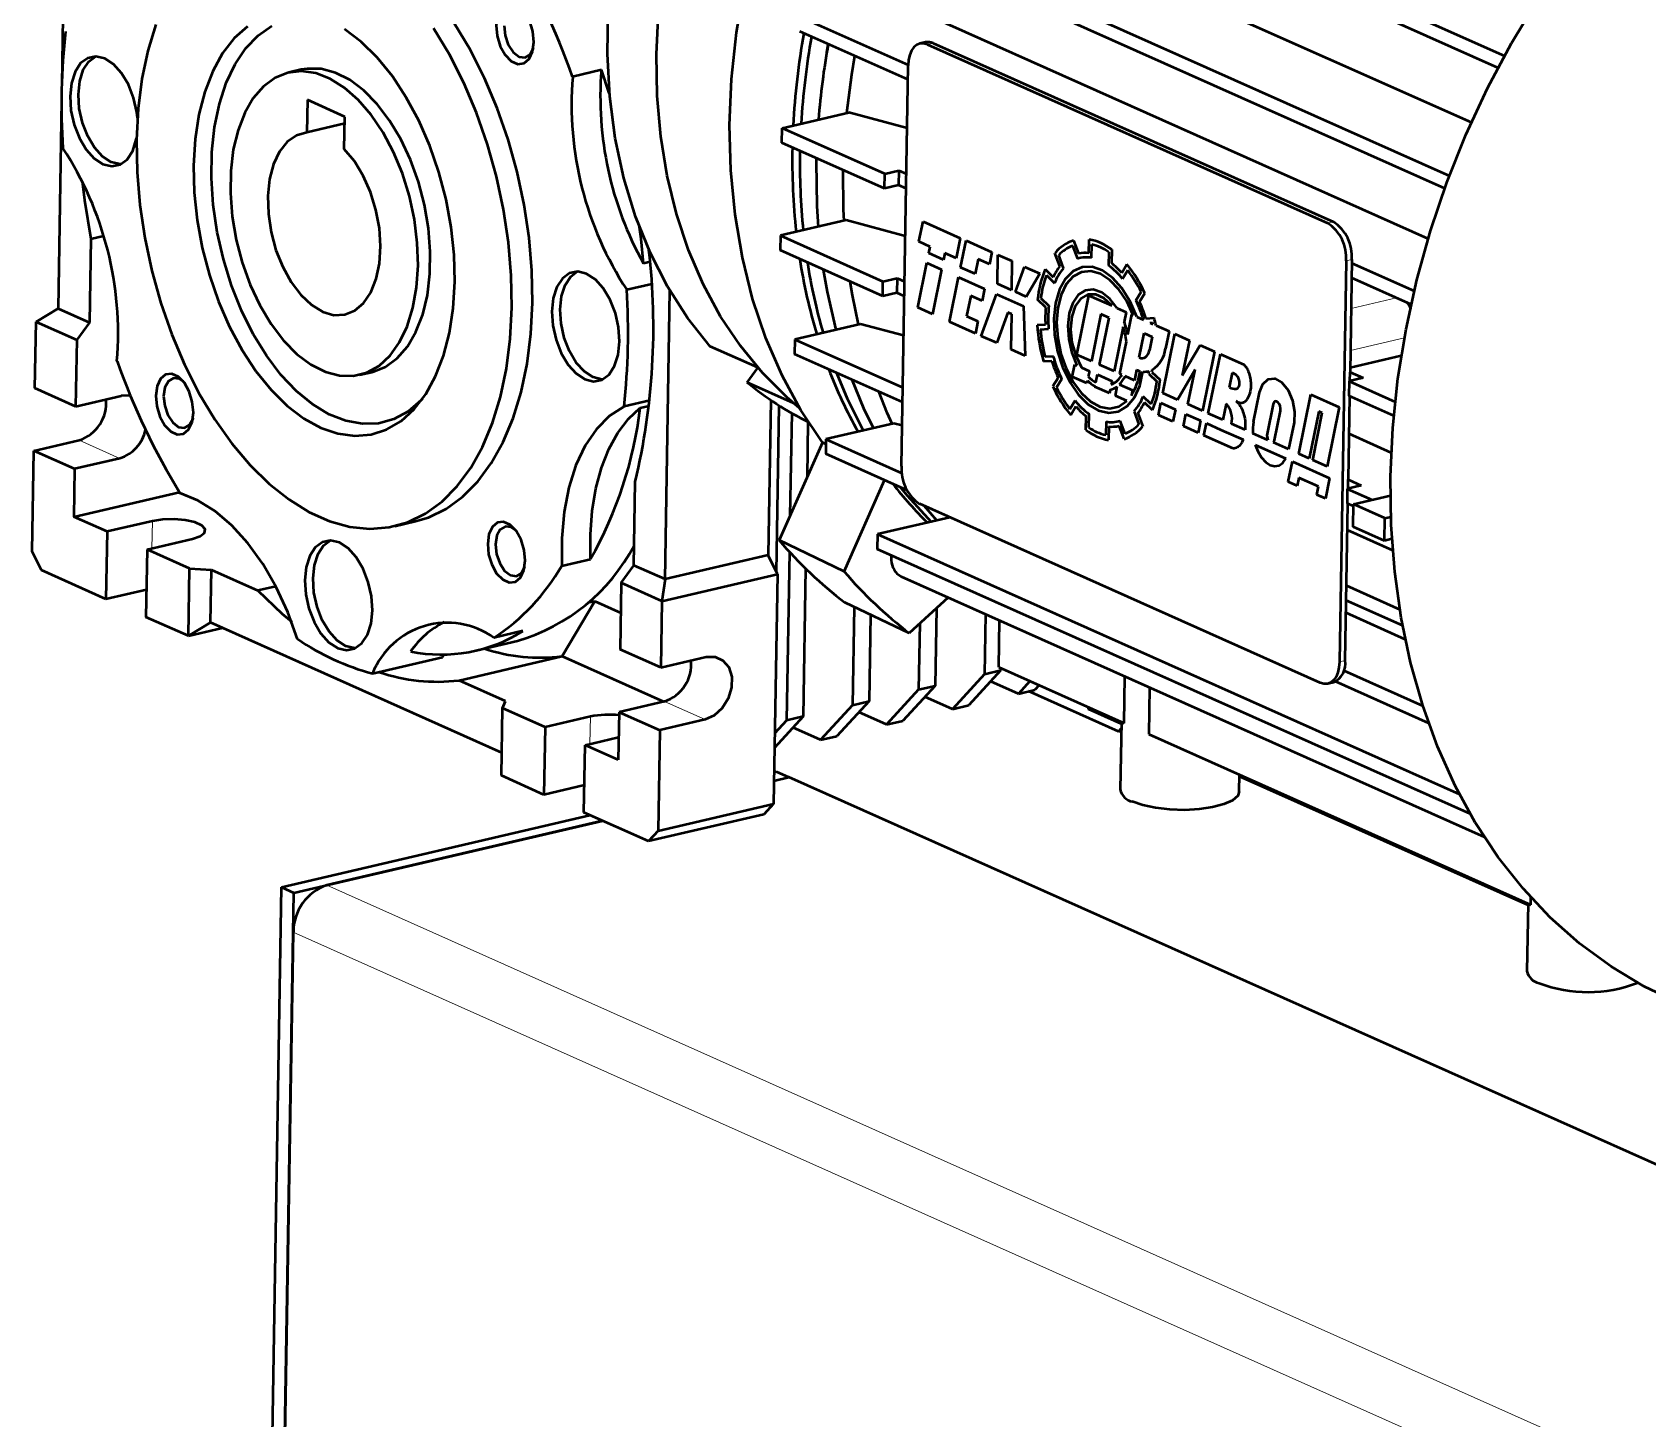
# Paper-space layout 'Лист2' of a CAD drawing. Header units: millimetres. Extents: x 0 to 420, y 0 to 297.
# Drawn here: x 268.31 to 283.91, y 174.61 to 188.01 of the extents above; entities that cross this region are included whole.
import ezdxf

# ---------------------------------------------------------------- set-up
doc = ezdxf.new("R2010")
doc.units = ezdxf.units.MM

psp = doc.layouts.new('Лист2')

# ---------------------------------------------------------------- linework, layer by layer
at = {"color": 7, "linetype": 'Continuous', "lineweight": 50}
for p, q in [((268.662, 191.811), (268.59, 187.503)), ((276.588, 190.431), (282.525, 187.78)), ((282.463, 187.664), (276.586, 190.289)), ((282.206, 187.135), (277.389, 189.286)), ((281.949, 186.498), (276.055, 189.13)), ((276.057, 189.271), (281.994, 186.62)), ((275.722, 188.158), (276.765, 187.692)), ((281.789, 186.013), (276.988, 188.157)), ((276.763, 187.551), (275.72, 188.016)), ((275.98, 187.815), (275.993, 187.894)), ((276.934, 187.912), (276.878, 187.899)), ((276.951, 187.89), (280.819, 186.163)), ((277.007, 187.903), (280.875, 186.176)), ((270.903, 187.647), (270.783, 187.619)), ((273.803, 187.644), (273.524, 187.579)), ((276.701, 183.815), (276.765, 187.688)), ((268.588, 187.348), (268.555, 185.34)), ((270.962, 187.354), (270.957, 187.041)), ((271.324, 187.192), (270.962, 187.354)), ((271.323, 187.126), (270.957, 187.041)), ((271.319, 186.879), (271.324, 187.192)), ((275.548, 187.082), (276.194, 187.233)), ((276.755, 187.083), (276.194, 187.233)), ((275.546, 186.94), (275.548, 187.082)), ((276.537, 186.498), (275.546, 186.94)), ((276.54, 186.639), (275.548, 187.082)), ((275.881, 186.757), (275.881, 186.791)), ((276.537, 186.498), (276.54, 186.639)), ((276.54, 186.639), (276.676, 186.671)), ((276.676, 186.671), (276.673, 186.53)), ((276.676, 186.671), (276.748, 186.639)), ((276.673, 186.53), (276.537, 186.498)), ((276.745, 186.497), (276.673, 186.53)), ((276.166, 186.191), (275.531, 186.043)), ((276.738, 186.038), (276.166, 186.191)), ((276.869, 185.985), (276.909, 186.181)), ((276.909, 186.181), (277.269, 186.02)), ((268.87, 186.012), (268.857, 185.205)), ((268.87, 186.012), (268.994, 186.041)), ((275.531, 186.043), (275.529, 185.901)), ((275.531, 186.043), (276.522, 185.6)), ((277.269, 186.02), (277.229, 185.824)), ((278.512, 185.875), (278.514, 186.005)), ((276.52, 185.459), (275.529, 185.901)), ((276.979, 185.936), (276.869, 185.985)), ((276.966, 185.873), (276.979, 185.936)), ((277.107, 185.81), (276.966, 185.873)), ((277.12, 185.873), (277.107, 185.81)), ((277.229, 185.824), (277.12, 185.873)), ((277.272, 185.736), (277.325, 185.995)), ((277.325, 185.995), (277.575, 185.883)), ((277.575, 185.883), (277.551, 185.766)), ((277.627, 185.578), (277.632, 185.858)), ((277.632, 185.858), (277.768, 185.798)), ((278.231, 185.748), (278.184, 185.875)), ((278.267, 185.729), (278.22, 185.855)), ((278.354, 185.946), (278.401, 185.82)), ((278.364, 185.996), (278.411, 185.869)), ((278.538, 185.828), (278.541, 185.957)), ((278.704, 185.884), (278.702, 185.755)), ((278.732, 185.908), (278.729, 185.778)), ((274.273, 185.79), (274.208, 185.775)), ((276.859, 185.347), (276.947, 185.779)), ((276.947, 185.779), (277.088, 185.716)), ((277.088, 185.716), (277, 185.284)), ((277.413, 185.673), (277.272, 185.736)), ((277.442, 185.815), (277.413, 185.673)), ((277.551, 185.766), (277.442, 185.815)), ((277.768, 185.798), (277.763, 185.517)), ((277.801, 185.5), (277.89, 185.743)), ((277.89, 185.743), (278.037, 185.677)), ((278.089, 185.718), (278.167, 185.642)), ((278.829, 185.683), (278.879, 185.766)), ((278.837, 185.625), (278.887, 185.708)), ((280.996, 185.798), (280.932, 181.925)), ((281.052, 185.811), (281.034, 184.725)), ((281.051, 185.778), (281.654, 185.509)), ((274.047, 185.521), (274.29, 185.578)), ((276.52, 185.459), (276.522, 185.6)), ((276.522, 185.6), (276.658, 185.632)), ((276.658, 185.632), (276.656, 185.49)), ((276.658, 185.632), (276.73, 185.6)), ((277.165, 185.21), (277.253, 185.642)), ((277.253, 185.642), (277.503, 185.53)), ((277.763, 185.517), (277.627, 185.578)), ((278.037, 185.677), (277.907, 185.453)), ((278.102, 185.66), (278.179, 185.585)), ((281.624, 185.379), (281.049, 185.636)), ((274.418, 182.722), (274.464, 185.511)), ((276.656, 185.49), (276.52, 185.459)), ((276.728, 185.458), (276.656, 185.49)), ((277.37, 185.461), (277.33, 185.265)), ((277.479, 185.412), (277.37, 185.461)), ((277.472, 185.073), (277.619, 185.479)), ((277.503, 185.53), (277.479, 185.412)), ((277.619, 185.479), (277.879, 185.362)), ((277.907, 185.453), (277.801, 185.5)), ((278.095, 185.349), (278.016, 185.425)), ((278.047, 185.44), (278.125, 185.365)), ((278.395, 184.892), (278.511, 185.466)), ((278.511, 185.466), (278.732, 185.367)), ((279.016, 185.499), (278.966, 185.416)), ((279.052, 185.487), (279.001, 185.404)), ((268.342, 185.211), (268.555, 185.34)), ((268.555, 185.34), (268.857, 185.205)), ((277, 185.284), (276.859, 185.347)), ((277.33, 185.265), (277.439, 185.216)), ((277.729, 185.301), (277.622, 185.006)), ((277.767, 185.284), (277.729, 185.301)), ((277.761, 184.944), (277.767, 185.284)), ((277.879, 185.362), (277.897, 184.883)), ((278.628, 185.285), (278.535, 184.829)), ((278.613, 184.795), (278.706, 185.25)), ((278.706, 185.25), (278.628, 185.285)), ((278.786, 185.343), (278.871, 185.305)), ((278.871, 185.305), (278.851, 185.211)), ((278.888, 185.088), (278.927, 185.28)), ((278.927, 185.28), (278.94, 185.274)), ((278.974, 185.259), (279.038, 185.23)), ((279.061, 185.243), (279.141, 185.248)), ((268.331, 184.569), (268.342, 185.211)), ((268.342, 185.211), (268.735, 185.036)), ((268.857, 185.205), (268.735, 185.036)), ((276.304, 185.189), (275.671, 185.04)), ((276.722, 185.078), (276.304, 185.189)), ((277.415, 185.098), (277.165, 185.21)), ((277.439, 185.216), (277.415, 185.098)), ((277.622, 185.006), (277.472, 185.073)), ((278.012, 185.18), (278.092, 185.184)), ((278.042, 185.137), (278.121, 185.142)), ((278.841, 185.161), (278.754, 184.732)), ((278.996, 184.864), (279.044, 185.099)), ((279.044, 185.099), (279.121, 185.065)), ((279.121, 185.065), (279.096, 184.937)), ((279.103, 185.201), (279.126, 185.203)), ((279.103, 185.201), (279.13, 185.189)), ((279.16, 185.176), (279.286, 185.119)), ((279.226, 184.521), (279.342, 185.094)), ((279.286, 185.119), (279.252, 184.953)), ((279.342, 185.094), (279.483, 185.031)), ((268.735, 185.036), (268.724, 184.393)), ((275.313, 184.768), (274.853, 184.973)), ((275.671, 185.04), (275.668, 184.899)), ((275.671, 185.04), (276.713, 184.575)), ((277.897, 184.883), (277.761, 184.944)), ((278.81, 184.707), (278.874, 185.018)), ((279.483, 185.031), (279.414, 184.693)), ((279.414, 184.693), (279.585, 184.986)), ((279.585, 184.986), (279.725, 184.923)), ((279.725, 184.923), (279.609, 184.35)), ((275.211, 184.625), (275.313, 184.767)), ((276.711, 184.433), (275.668, 184.899)), ((278.154, 184.831), (278.074, 184.826)), ((278.168, 184.876), (278.088, 184.872)), ((278.351, 184.68), (278.375, 184.798)), ((278.375, 184.798), (278.396, 184.789)), ((278.535, 184.829), (278.395, 184.892)), ((278.439, 184.77), (278.516, 184.735)), ((278.754, 184.732), (278.613, 184.795)), ((279.537, 184.751), (279.367, 184.458)), ((279.468, 184.413), (279.537, 184.751)), ((279.665, 184.325), (279.782, 184.898)), ((279.782, 184.898), (280.007, 184.797)), ((281.529, 184.882), (281.034, 184.766)), ((271.466, 184.697), (271.586, 184.725)), ((275.658, 184.425), (275.211, 184.625)), ((278.163, 184.587), (278.214, 184.67)), ((278.199, 184.575), (278.249, 184.658)), ((278.492, 184.618), (278.351, 184.68)), ((278.498, 184.644), (278.492, 184.618)), ((278.516, 184.735), (278.505, 184.682)), ((278.578, 184.623), (278.594, 184.701)), ((278.594, 184.701), (278.735, 184.638)), ((278.735, 184.638), (278.728, 184.604)), ((278.807, 184.605), (278.932, 184.55)), ((278.829, 184.698), (278.81, 184.707)), ((278.951, 184.644), (278.861, 184.684)), ((278.972, 184.746), (278.951, 184.644)), ((279.09, 184.709), (279.168, 184.634)), ((279.12, 184.725), (279.199, 184.65)), ((279.87, 184.576), (279.899, 184.717)), ((279.919, 184.708), (279.899, 184.717)), ((281.024, 184.636), (281.022, 184.495)), ((281.161, 184.668), (281.024, 184.636)), ((281.024, 184.636), (281.47, 184.437)), ((281.032, 184.638), (281.034, 184.725)), ((281.034, 184.725), (281.161, 184.668)), ((268.724, 184.393), (268.331, 184.569)), ((268.724, 184.393), (269.162, 184.496)), ((274.27, 184.451), (274.022, 184.393)), ((275.438, 184.454), (275.413, 182.955)), ((278.378, 184.449), (278.328, 184.366)), ((278.57, 184.583), (278.57, 184.585)), ((278.711, 184.52), (278.57, 184.583)), ((278.718, 184.555), (278.711, 184.52)), ((278.767, 184.495), (278.786, 184.586)), ((278.877, 184.446), (278.767, 184.495)), ((278.932, 184.55), (278.922, 184.5)), ((279.113, 184.414), (279.035, 184.489)), ((279.367, 184.458), (279.226, 184.521)), ((280.102, 184.243), (280.16, 184.527)), ((280.539, 183.935), (280.655, 184.508)), ((280.655, 184.508), (280.93, 184.385)), ((281.03, 184.491), (281.017, 183.686)), ((281.456, 184.301), (281.022, 184.495)), ((274.177, 184.38), (274.264, 184.4)), ((275.494, 182.789), (275.52, 184.4)), ((275.641, 184.327), (275.624, 183.336)), ((278.386, 184.392), (278.336, 184.308)), ((278.483, 184.166), (278.486, 184.296)), ((278.511, 184.19), (278.513, 184.319)), ((278.948, 184.345), (278.995, 184.219)), ((278.984, 184.326), (279.031, 184.199)), ((279.126, 184.356), (279.048, 184.432)), ((279.183, 184.309), (279.207, 184.427)), ((279.323, 184.246), (279.183, 184.309)), ((279.207, 184.427), (279.347, 184.364)), ((279.347, 184.364), (279.323, 184.246)), ((279.425, 184.201), (279.449, 184.319)), ((279.449, 184.319), (279.59, 184.256)), ((279.609, 184.35), (279.468, 184.413)), ((279.806, 184.262), (279.665, 184.325)), ((279.838, 184.419), (279.806, 184.262)), ((280.29, 184.413), (280.232, 184.129)), ((280.304, 184.066), (280.362, 184.35)), ((280.733, 184.345), (280.64, 183.89)), ((280.673, 183.875), (280.765, 184.33)), ((280.765, 184.33), (280.733, 184.345)), ((280.93, 184.385), (280.813, 183.812)), ((275.798, 184.244), (275.789, 183.708)), ((276.627, 184.229), (275.971, 184.076)), ((276.707, 184.209), (276.627, 184.229)), ((278.677, 184.246), (278.674, 184.117)), ((278.703, 184.199), (278.701, 184.069)), ((278.851, 184.078), (278.804, 184.205)), ((278.861, 184.128), (278.814, 184.254)), ((279.566, 184.138), (279.425, 184.201)), ((279.59, 184.256), (279.566, 184.138)), ((279.622, 184.113), (279.646, 184.231)), ((279.646, 184.231), (279.787, 184.168)), ((279.816, 184.155), (280.001, 184.072)), ((280.022, 184.166), (279.89, 184.224)), ((280.241, 184.068), (280.096, 184.132)), ((280.493, 184.237), (280.44, 183.979)), ((281.432, 183.944), (281.024, 184.127)), ((268.321, 183.964), (268.759, 184.067)), ((275.938, 184.044), (275.519, 183.099)), ((275.97, 184.027), (275.938, 184.044)), ((275.971, 184.076), (275.969, 183.934)), ((275.971, 184.076), (276.704, 183.748)), ((279.904, 183.987), (279.622, 184.113)), ((280.119, 184.02), (280.413, 183.888)), ((280.44, 183.979), (280.294, 184.044)), ((268.305, 182.991), (268.321, 183.964)), ((268.714, 183.789), (268.321, 183.964)), ((269.152, 183.891), (268.714, 183.789)), ((276.754, 183.583), (275.969, 183.934)), ((280.437, 183.663), (280.477, 183.859)), ((280.477, 183.859), (280.836, 183.699)), ((280.64, 183.89), (280.539, 183.935)), ((280.813, 183.812), (280.673, 183.875)), ((268.714, 183.789), (268.707, 183.326)), ((274.115, 182.857), (274.129, 183.664)), ((276.146, 182.798), (276.537, 183.68)), ((280.522, 183.625), (280.437, 183.663)), ((280.538, 183.704), (280.522, 183.625)), ((280.728, 183.619), (280.538, 183.704)), ((280.836, 183.699), (280.797, 183.503)), ((281.015, 183.599), (281.017, 183.686)), ((281.017, 183.686), (281.143, 183.629)), ((268.707, 183.326), (269.727, 183.564)), ((280.712, 183.54), (280.728, 183.619)), ((280.797, 183.503), (280.712, 183.54)), ((281.007, 183.597), (281.005, 183.456)), ((281.143, 183.629), (281.007, 183.597)), ((281.007, 183.597), (281.248, 183.49)), ((281.067, 183.447), (281.424, 183.531)), ((280.746, 181.723), (276.877, 183.45)), ((277.043, 183.291), (276.921, 183.431)), ((280.988, 181.938), (281.013, 183.452)), ((281.067, 183.428), (281.005, 183.456)), ((281.064, 183.23), (281.067, 183.447)), ((281.369, 183.312), (281.067, 183.447)), ((269.027, 183.183), (268.707, 183.326)), ((269.465, 183.285), (269.027, 183.183)), ((271.808, 183.237), (272.007, 183.283)), ((277.168, 183.32), (276.468, 183.157)), ((281.447, 183.001), (281.008, 183.196)), ((281.366, 183.095), (281.064, 183.23)), ((281.366, 183.095), (281.369, 183.312)), ((281.369, 183.312), (281.428, 183.326)), ((269.027, 183.183), (269.016, 182.531)), ((269.414, 183.01), (269.852, 183.112)), ((276.146, 182.798), (275.519, 183.099)), ((276.468, 183.157), (276.465, 183.015)), ((276.468, 183.157), (282.092, 180.645)), ((281.439, 183.112), (281.366, 183.095)), ((268.394, 182.809), (268.305, 182.991)), ((269.414, 183.01), (269.403, 182.358)), ((269.825, 182.826), (269.414, 183.01)), ((273.419, 182.853), (273.698, 182.918)), ((275.413, 182.955), (274.418, 182.722)), ((275.502, 182.773), (275.413, 182.955)), ((275.619, 182.987), (275.592, 181.358)), ((282.195, 180.456), (276.465, 183.015)), ((269.016, 182.531), (268.394, 182.809)), ((269.814, 182.175), (269.825, 182.826)), ((269.825, 182.826), (270.035, 182.814)), ((270.027, 182.304), (270.035, 182.814)), ((270.035, 182.814), (270.484, 182.613)), ((273.994, 182.687), (274.115, 182.857)), ((274.418, 182.722), (274.115, 182.857)), ((274.386, 182.512), (275.502, 182.773)), ((274.418, 182.722), (274.386, 182.512)), ((275.502, 182.773), (275.465, 180.553)), ((275.775, 182.826), (275.751, 181.396)), ((276.657, 182.777), (276.697, 182.75)), ((276.697, 182.75), (282.331, 180.234)), ((269.407, 182.622), (269.016, 182.531)), ((270.657, 182.654), (270.484, 182.613)), ((273.994, 182.687), (273.983, 182.045)), ((274.386, 182.512), (273.994, 182.687)), ((281, 182.661), (281.515, 182.431)), ((273.423, 181.978), (273.738, 182.51)), ((273.687, 182.502), (273.738, 182.51)), ((273.738, 182.51), (273.989, 182.398)), ((274.386, 182.512), (274.376, 181.869)), ((276.776, 182.201), (276.155, 182.497)), ((276.244, 182.454), (276.229, 181.507)), ((277.151, 182.548), (276.776, 182.201)), ((277.038, 182.443), (277.025, 181.694)), ((281.542, 182.276), (280.997, 182.519)), ((269.814, 182.175), (269.403, 182.358)), ((270.027, 182.304), (269.814, 182.175)), ((272.84, 181.047), (270.027, 182.304)), ((276.402, 182.379), (276.388, 181.545)), ((276.877, 182.295), (276.866, 181.656)), ((277.513, 182.386), (277.503, 181.805)), ((277.641, 181.874), (277.648, 182.326)), ((281.568, 182.141), (280.995, 182.397)), ((269.814, 182.175), (270.143, 182.252)), ((272.593, 182.034), (272.991, 182.127)), ((273.043, 182.223), (272.765, 182.158)), ((271.592, 181.812), (272.269, 181.97)), ((272.427, 181.746), (273.423, 181.978)), ((273.423, 181.978), (274.403, 181.541)), ((274.376, 181.869), (273.983, 182.045)), ((274.376, 181.869), (274.814, 181.972)), ((277.503, 181.805), (277.193, 181.468)), ((277.662, 181.843), (277.352, 181.505)), ((277.503, 181.805), (277.662, 181.843)), ((277.641, 181.874), (278.851, 181.333)), ((277.663, 181.864), (277.662, 181.843)), ((280.974, 181.842), (281.736, 181.501)), ((272.876, 181.545), (272.427, 181.746)), ((276.866, 181.656), (276.556, 181.319)), ((277.025, 181.694), (276.715, 181.356)), ((276.866, 181.656), (277.025, 181.694)), ((277.83, 181.617), (277.564, 181.736)), ((277.942, 181.739), (277.83, 181.617)), ((277.83, 181.617), (277.99, 181.654)), ((278.797, 181.252), (277.928, 181.64)), ((278.031, 181.699), (277.99, 181.654)), ((278.851, 181.333), (278.858, 181.785)), ((279.097, 181.678), (279.09, 181.226)), ((280.819, 181.714), (280.875, 181.727)), ((281.793, 181.333), (280.895, 181.734)), ((272.836, 180.825), (272.847, 181.477)), ((272.847, 181.477), (272.876, 181.545)), ((273.258, 181.293), (272.847, 181.477)), ((274.411, 181.543), (273.973, 181.44)), ((276.229, 181.507), (275.919, 181.17)), ((276.388, 181.545), (276.078, 181.207)), ((276.229, 181.507), (276.388, 181.545)), ((277.193, 181.468), (276.927, 181.587)), ((277.193, 181.468), (277.352, 181.505)), ((278.507, 181.469), (278.507, 181.487)), ((273.696, 181.396), (273.258, 181.293)), ((273.973, 181.44), (273.965, 180.977)), ((273.973, 181.44), (274.366, 181.265)), ((274.804, 181.367), (274.366, 181.265)), ((275.751, 181.396), (275.474, 181.094)), ((275.592, 181.358), (275.476, 181.233)), ((275.751, 181.396), (275.592, 181.358)), ((276.556, 181.319), (276.29, 181.438)), ((276.556, 181.319), (276.715, 181.356)), ((278.824, 181.327), (278.507, 181.469)), ((278.825, 181.345), (278.814, 180.691)), ((273.258, 181.293), (273.247, 180.641)), ((273.645, 181.12), (273.969, 181.196)), ((274.366, 181.265), (274.35, 180.292)), ((275.919, 181.17), (275.653, 181.289)), ((275.919, 181.17), (276.078, 181.207)), ((278.824, 181.282), (278.797, 181.252)), ((278.797, 181.252), (278.823, 181.259)), ((279.09, 181.226), (282.78, 179.578)), ((273.634, 180.469), (273.645, 181.12)), ((273.965, 180.977), (273.645, 181.12)), ((275.47, 180.859), (275.491, 180.864)), ((275.491, 180.864), (275.612, 180.81)), ((273.247, 180.641), (272.836, 180.825)), ((273.638, 180.733), (273.247, 180.641)), ((275.468, 180.776), (275.612, 180.81)), ((290.723, 174.061), (275.612, 180.81)), ((279.964, 180.672), (279.966, 180.835)), ((282.753, 179.572), (279.966, 180.817)), ((274.35, 180.292), (275.465, 180.553)), ((275.465, 180.553), (275.372, 180.451)), ((270.712, 179.746), (273.692, 180.443)), ((270.833, 179.692), (273.813, 180.389)), ((273.813, 180.389), (271.151, 179.766)), ((274.257, 180.191), (273.634, 180.469)), ((275.372, 180.451), (274.257, 180.191)), ((274.35, 180.292), (274.257, 180.191)), ((270.414, 161.797), (270.712, 179.746)), ((270.535, 161.743), (270.833, 179.692)), ((270.712, 179.746), (270.833, 179.692)), ((282.78, 179.578), (282.781, 179.648)), ((282.754, 179.59), (282.743, 178.936)), ((270.826, 179.314), (270.541, 162.121))]:
    psp.add_line(p, q, dxfattribs=at)
at = {"color": 8, "linetype": 'Continuous', "lineweight": 18}
for p, q in [((277.007, 187.903), (276.951, 187.89)), ((280.819, 186.163), (280.875, 186.176)), ((281.052, 185.811), (280.996, 185.798)), ((281.061, 185.631), (281.049, 185.628)), ((281.044, 185.339), (281.484, 185.442)), ((281.559, 185.054), (281.037, 184.932)), ((268.759, 184.067), (269.152, 183.891)), ((269.465, 183.285), (269.461, 183.021)), ((280.932, 181.925), (280.988, 181.938)), ((274.804, 181.367), (274.411, 181.543)), ((273.696, 181.396), (273.692, 181.131)), ((286.262, 173.018), (271.151, 179.766)), ((285.937, 172.565), (270.826, 179.314))]:
    psp.add_line(p, q, dxfattribs=at)
at = {"color": 7, "linetype": 'Continuous', "lineweight": 50, "flags": 128}
for points in [[(274.853, 184.973), (274.634, 185.249), (274.44, 185.552), (274.272, 185.879), (274.132, 186.229), (274.02, 186.599), (273.937, 186.986), (273.883, 187.388), (273.86, 187.801), (273.867, 188.223), (273.904, 188.651), (273.971, 189.081), (274.068, 189.51), (274.193, 189.936), (274.347, 190.355), (274.527, 190.763), (274.732, 191.159), (274.961, 191.54)], [(275.938, 184.044), (275.73, 184.356), (275.547, 184.693), (275.392, 185.053), (275.263, 185.433), (275.164, 185.832), (275.093, 186.246), (275.052, 186.674), (275.04, 187.111), (275.059, 187.555), (275.107, 188.005), (275.185, 188.455), (275.292, 188.905), (275.427, 189.35), (275.59, 189.788), (275.779, 190.216), (275.993, 190.632)], [(273.137, 187.821), (273.149, 187.913), (273.14, 188.015), (273.11, 188.114), (273.063, 188.199), (273.004, 188.259), (272.941, 188.287), (272.882, 188.28), (272.832, 188.238), (272.799, 188.167), (272.787, 188.075), (272.796, 187.973), (272.826, 187.874), (272.873, 187.789), (272.932, 187.729), (272.995, 187.701), (273.055, 187.708), (273.104, 187.75), (273.137, 187.821)], [(275.716, 184.377), (275.593, 184.483), (275.358, 184.716), (275.145, 184.977), (274.954, 185.263), (274.787, 185.573), (274.645, 185.903), (274.529, 186.253), (274.439, 186.62), (274.376, 187.001), (274.341, 187.393), (274.334, 187.795), (274.355, 188.204)], [(284.125, 178.667), (283.875, 178.789), (283.555, 178.98), (283.252, 179.202), (282.968, 179.454), (282.705, 179.734), (282.463, 180.04), (282.244, 180.372), (282.05, 180.728), (281.88, 181.106), (281.736, 181.503), (281.618, 181.918), (281.528, 182.349), (281.466, 182.794), (281.431, 183.249), (281.425, 183.714), (281.447, 184.186), (281.497, 184.661), (281.575, 185.138), (281.68, 185.615), (281.812, 186.089), (281.97, 186.557), (282.154, 187.017), (282.362, 187.467), (282.594, 187.904), (282.847, 188.327)], [(269.327, 187.27), (269.311, 186.968), (269.317, 186.657), (269.344, 186.34), (269.391, 186.021), (269.459, 185.703), (269.547, 185.391), (269.653, 185.088), (269.776, 184.797), (269.915, 184.522), (270.068, 184.267), (270.234, 184.033), (270.41, 183.825), (270.594, 183.644), (270.785, 183.492), (270.98, 183.372), (271.176, 183.284), (271.372, 183.23), (271.565, 183.211), (271.752, 183.225), (271.933, 183.275), (272.103, 183.358), (272.263, 183.474), (272.409, 183.621), (272.54, 183.798), (272.654, 184.003), (272.751, 184.233), (272.828, 184.486), (272.886, 184.758), (272.922, 185.046), (272.938, 185.348), (272.932, 185.659), (272.906, 185.976), (272.858, 186.295), (272.79, 186.613), (272.703, 186.925), (272.597, 187.228), (272.473, 187.519), (272.334, 187.794), (272.181, 188.049)], [(269.499, 188.083), (269.421, 187.83), (269.364, 187.558), (269.327, 187.27)], [(270.383, 188.065), (270.256, 187.95), (270.144, 187.805), (270.049, 187.631), (269.972, 187.433), (269.915, 187.212), (269.879, 186.974), (269.863, 186.721), (269.87, 186.459), (269.898, 186.192), (269.947, 185.924), (270.016, 185.66), (270.104, 185.405), (270.21, 185.162), (270.331, 184.937), (270.466, 184.733), (270.612, 184.552), (270.767, 184.4), (270.928, 184.277), (271.092, 184.187), (271.257, 184.13), (271.42, 184.108), (271.577, 184.121), (271.727, 184.169), (271.867, 184.251), (271.993, 184.366), (272.105, 184.511), (272.201, 184.685), (272.277, 184.883), (272.334, 185.104), (272.371, 185.342)], [(272.074, 184.465), (272.062, 184.452), (271.936, 184.345), (271.798, 184.27), (271.649, 184.229), (271.494, 184.223), (271.334, 184.252), (271.172, 184.316), (271.012, 184.413), (270.856, 184.541), (270.707, 184.699), (270.567, 184.884), (270.44, 185.092), (270.327, 185.319), (270.23, 185.562), (270.151, 185.816), (270.092, 186.076), (270.053, 186.339), (270.036, 186.598), (270.04, 186.851), (270.066, 187.091), (270.112, 187.316), (270.179, 187.52), (270.265, 187.7), (270.369, 187.854), (270.488, 187.977), (270.62, 188.069)], [(272.371, 185.342), (272.386, 185.595), (272.379, 185.857), (272.351, 186.124), (272.302, 186.392), (272.233, 186.656), (272.145, 186.911), (272.04, 187.154), (271.918, 187.379), (271.784, 187.583), (271.638, 187.764), (271.483, 187.916), (271.322, 188.039)], [(272.007, 183.283), (272.132, 183.321), (272.303, 183.404), (272.462, 183.52), (272.608, 183.668), (272.739, 183.845), (272.853, 184.05), (272.95, 184.28), (273.027, 184.532), (273.085, 184.804), (273.121, 185.093), (273.137, 185.395), (273.132, 185.706), (273.105, 186.023), (273.057, 186.342), (272.989, 186.66), (272.902, 186.972), (272.796, 187.275), (272.673, 187.566), (272.534, 187.84), (272.38, 188.096)], [(272.863, 188.07), (272.872, 187.976), (272.903, 187.887), (272.951, 187.815), (273.007, 187.772), (273.065, 187.764), (273.114, 187.793), (273.147, 187.854), (273.148, 187.856)], [(276.951, 187.89), (276.915, 187.901), (276.881, 187.9), (276.849, 187.888), (276.821, 187.865), (276.798, 187.832), (276.781, 187.79), (276.769, 187.742), (276.765, 187.688)], [(269.32, 187.182), (269.314, 187.235), (269.284, 187.373), (269.233, 187.502), (269.167, 187.613), (269.089, 187.699), (269.005, 187.754), (268.92, 187.774), (268.841, 187.759), (268.772, 187.708), (268.718, 187.625), (268.684, 187.517), (268.67, 187.39), (268.679, 187.253), (268.71, 187.115), (268.76, 186.986), (268.826, 186.875), (268.904, 186.789), (268.988, 186.734), (269.073, 186.713), (269.153, 186.729), (269.222, 186.78), (269.275, 186.863), (269.31, 186.971), (269.312, 186.98)], [(269.158, 186.732), (269.153, 186.732), (269.068, 186.752), (268.984, 186.807), (268.906, 186.894), (268.84, 187.005), (268.789, 187.134), (268.759, 187.271), (268.75, 187.408), (268.763, 187.535), (268.798, 187.644), (268.852, 187.726), (268.915, 187.774)], [(276.173, 187.228), (276.221, 187.6), (276.251, 187.779)], [(272.017, 185.542), (272.031, 185.753), (272.024, 185.974), (271.996, 186.2), (271.948, 186.424), (271.88, 186.642), (271.794, 186.849), (271.693, 187.039), (271.578, 187.209), (271.453, 187.355), (271.32, 187.472), (271.183, 187.558), (271.044, 187.612), (270.907, 187.632), (270.775, 187.617), (270.652, 187.568), (270.539, 187.485), (270.44, 187.372), (270.357, 187.23), (270.293, 187.063), (270.247, 186.875), (270.222, 186.67), (270.219, 186.453), (270.237, 186.229), (270.275, 186.004), (270.333, 185.782), (270.41, 185.569), (270.504, 185.37), (270.612, 185.189), (270.732, 185.031), (270.862, 184.899), (270.997, 184.797), (271.136, 184.727), (271.274, 184.69), (271.409, 184.688), (271.537, 184.72), (271.656, 184.786), (271.762, 184.884), (271.853, 185.012), (271.927, 185.166), (271.982, 185.344), (272.017, 185.542)], [(271.586, 184.725), (271.594, 184.727), (271.717, 184.776), (271.83, 184.859), (271.929, 184.972), (272.011, 185.114), (272.076, 185.281), (272.122, 185.469), (272.146, 185.674), (272.15, 185.891), (272.132, 186.115), (272.094, 186.34), (272.035, 186.562), (271.959, 186.775), (271.865, 186.974), (271.757, 187.155), (271.636, 187.313), (271.507, 187.445), (271.371, 187.547), (271.233, 187.617), (271.095, 187.654), (270.96, 187.656), (270.903, 187.647)], [(273.881, 187.413), (273.879, 187.418), (273.803, 187.644)], [(270.957, 187.041), (270.857, 187.012), (270.768, 186.95), (270.694, 186.856), (270.636, 186.734), (270.598, 186.589), (270.581, 186.427), (270.586, 186.254), (270.612, 186.077), (270.659, 185.904), (270.724, 185.74), (270.806, 185.594), (270.9, 185.47), (271.003, 185.373), (271.111, 185.308), (271.219, 185.276), (271.324, 185.28), (271.42, 185.319), (271.505, 185.392), (271.575, 185.495), (271.627, 185.624), (271.658, 185.775), (271.669, 185.941), (271.658, 186.116), (271.625, 186.292), (271.572, 186.463), (271.502, 186.622), (271.416, 186.762), (271.319, 186.879)], [(275.901, 186.129), (275.888, 186.328), (275.881, 186.757)], [(276.146, 186.187), (276.141, 186.297), (276.138, 186.676)], [(268.788, 186.569), (268.81, 186.386), (268.87, 186.012)], [(274.208, 185.775), (274.185, 186.011), (274.17, 186.124)], [(273.964, 184.892), (273.977, 185.02), (273.968, 185.157), (273.938, 185.294), (273.888, 185.423), (273.821, 185.534), (273.744, 185.62), (273.659, 185.675), (273.575, 185.696), (273.495, 185.68), (273.426, 185.629), (273.372, 185.547), (273.338, 185.438), (273.325, 185.311), (273.333, 185.174), (273.364, 185.036), (273.414, 184.908), (273.48, 184.796), (273.558, 184.71), (273.642, 184.655), (273.727, 184.635), (273.807, 184.651), (273.876, 184.701), (273.929, 184.784), (273.964, 184.892)], [(273.813, 184.653), (273.807, 184.653), (273.722, 184.674), (273.638, 184.729), (273.56, 184.815), (273.494, 184.926), (273.444, 185.055), (273.413, 185.193), (273.404, 185.33), (273.417, 185.457), (273.452, 185.565), (273.506, 185.648), (273.569, 185.696)], [(276.07, 185.134), (275.986, 185.501), (275.949, 185.713)], [(278.974, 185.259), (278.91, 185.406), (278.831, 185.534), (278.74, 185.635), (278.642, 185.706), (278.543, 185.741), (278.446, 185.739), (278.359, 185.7), (278.284, 185.626), (278.226, 185.522), (278.188, 185.392), (278.173, 185.243), (278.18, 185.084), (278.209, 184.922), (278.26, 184.766), (278.329, 184.624), (278.412, 184.504), (278.506, 184.412), (278.605, 184.353), (278.704, 184.33), (278.798, 184.344), (278.882, 184.394), (278.952, 184.478), (279.004, 184.592), (279.034, 184.729)], [(278.94, 185.274), (278.878, 185.409), (278.801, 185.524), (278.714, 185.613), (278.622, 185.673), (278.529, 185.699), (278.44, 185.691), (278.36, 185.648), (278.292, 185.573), (278.242, 185.47), (278.21, 185.345), (278.199, 185.203), (278.21, 185.053), (278.241, 184.902), (278.292, 184.758), (278.359, 184.628), (278.439, 184.52), (278.528, 184.439), (278.621, 184.39), (278.714, 184.374), (278.8, 184.393), (278.877, 184.446)], [(276.286, 185.184), (276.228, 185.468), (276.206, 185.599)], [(278.786, 185.343), (278.715, 185.433), (278.635, 185.495), (278.554, 185.522), (278.477, 185.514), (278.409, 185.47), (278.356, 185.395), (278.322, 185.293), (278.308, 185.172), (278.317, 185.041), (278.347, 184.91), (278.396, 184.789)], [(278.732, 185.367), (278.657, 185.438), (278.577, 185.475), (278.5, 185.474), (278.432, 185.435), (278.379, 185.362), (278.346, 185.261), (278.335, 185.14), (278.348, 185.011), (278.384, 184.884), (278.439, 184.77)], [(278.996, 184.864), (279.012, 184.858), (279.028, 184.858), (279.044, 184.861), (279.058, 184.869), (279.07, 184.881), (279.081, 184.896), (279.09, 184.915), (279.096, 184.937)], [(269.848, 184.242), (269.861, 184.334), (269.851, 184.436), (269.821, 184.536), (269.774, 184.62), (269.716, 184.68), (269.653, 184.709), (269.593, 184.701), (269.544, 184.66), (269.511, 184.588), (269.498, 184.496), (269.507, 184.395), (269.538, 184.295), (269.585, 184.21), (269.643, 184.15), (269.706, 184.122), (269.766, 184.129), (269.815, 184.171), (269.848, 184.242)], [(269.761, 184.636), (269.726, 184.658), (269.669, 184.665), (269.62, 184.637), (269.587, 184.576), (269.574, 184.492)], [(276.073, 184.718), (276.177, 184.469), (276.331, 184.16)], [(276.43, 184.183), (276.339, 184.372), (276.224, 184.651)], [(279.935, 184.563), (279.944, 184.565), (279.951, 184.57), (279.958, 184.578), (279.963, 184.589), (279.965, 184.602), (279.966, 184.616), (279.965, 184.631), (279.962, 184.646)], [(280.16, 184.527), (280.191, 184.608), (280.243, 184.655), (280.308, 184.661), (280.375, 184.624), (280.435, 184.55), (280.479, 184.45), (280.499, 184.34), (280.493, 184.237)], [(269.251, 184.498), (269.249, 184.498), (269.162, 184.496)], [(269.574, 184.492), (269.584, 184.398), (269.615, 184.308), (269.662, 184.236), (269.719, 184.193), (269.776, 184.186), (269.825, 184.214), (269.858, 184.275), (269.859, 184.278)], [(276.611, 184.225), (276.563, 184.331), (276.481, 184.536)], [(280.362, 184.35), (280.363, 184.373), (280.359, 184.397), (280.35, 184.418), (280.337, 184.434), (280.322, 184.442), (280.308, 184.441), (280.297, 184.431), (280.29, 184.413)], [(274.022, 184.393), (273.881, 184.301), (273.756, 184.174), (273.647, 184.014), (273.557, 183.825), (273.489, 183.61), (273.442, 183.373), (273.419, 183.119), (273.419, 182.853)], [(273.698, 182.918), (273.697, 183.156), (273.714, 183.384), (273.75, 183.6), (273.804, 183.799), (273.875, 183.98), (273.961, 184.138), (274.063, 184.272), (274.177, 184.38)], [(280.119, 184.02), (280.145, 183.954), (280.18, 183.898), (280.22, 183.854), (280.264, 183.826), (280.307, 183.816), (280.348, 183.823), (280.384, 183.847), (280.413, 183.888)], [(270.868, 182.145), (270.774, 182.404), (270.66, 182.647), (270.531, 182.871), (270.388, 183.07), (270.233, 183.241), (270.071, 183.38), (269.903, 183.485), (269.734, 183.553)], [(276.693, 183.61), (276.756, 183.532), (276.987, 183.278)], [(269.852, 183.112), (269.927, 183.138), (269.97, 183.171), (269.976, 183.207), (269.943, 183.243), (269.876, 183.273), (269.782, 183.294), (269.674, 183.303), (269.564, 183.3), (269.465, 183.285)], [(273.054, 182.811), (273.066, 182.903), (273.057, 183.005), (273.027, 183.104), (272.98, 183.189), (272.921, 183.249), (272.858, 183.277), (272.798, 183.27), (272.749, 183.228), (272.716, 183.157), (272.704, 183.065), (272.713, 182.963), (272.743, 182.864), (272.79, 182.779), (272.849, 182.719), (272.912, 182.691), (272.972, 182.698), (273.021, 182.74), (273.054, 182.811)], [(272.967, 183.204), (272.932, 183.226), (272.875, 183.234), (272.826, 183.205), (272.792, 183.144), (272.78, 183.06)], [(271.577, 182.295), (271.59, 182.422), (271.581, 182.559), (271.55, 182.696), (271.5, 182.825), (271.434, 182.936), (271.356, 183.023), (271.272, 183.078), (271.187, 183.098), (271.108, 183.082), (271.039, 183.031), (270.985, 182.949), (270.95, 182.84), (270.937, 182.713), (270.946, 182.576), (270.977, 182.439), (271.027, 182.31), (271.093, 182.199), (271.171, 182.113), (271.255, 182.057), (271.34, 182.037), (271.419, 182.053), (271.488, 182.104), (271.542, 182.186), (271.577, 182.295)], [(271.425, 182.056), (271.419, 182.056), (271.335, 182.076), (271.25, 182.131), (271.173, 182.217), (271.106, 182.329), (271.056, 182.457), (271.026, 182.595), (271.017, 182.732), (271.03, 182.859), (271.065, 182.967), (271.118, 183.05), (271.181, 183.098)], [(272.78, 183.06), (272.789, 182.966), (272.82, 182.877), (272.868, 182.805), (272.924, 182.762), (272.981, 182.754), (273.031, 182.783), (273.064, 182.844), (273.065, 182.846)], [(270.484, 182.613), (270.718, 182.389), (270.811, 182.31)], [(272.269, 181.97), (272.279, 181.99), (272.283, 181.996)], [(274.814, 181.972), (274.901, 181.974), (274.977, 181.939), (275.032, 181.872), (275.061, 181.781), (275.059, 181.676), (275.027, 181.57), (274.969, 181.476), (274.891, 181.406), (274.804, 181.367)], [(280.932, 181.925), (280.927, 181.871), (280.916, 181.823), (280.899, 181.781), (280.875, 181.748), (280.847, 181.725), (280.815, 181.713), (280.781, 181.712), (280.746, 181.723)], [(279.964, 180.672), (279.949, 180.63), (279.898, 180.586), (279.816, 180.549), (279.707, 180.52), (279.578, 180.5), (279.437, 180.493), (279.293, 180.497), (279.155, 180.513), (279.032, 180.539), (278.931, 180.574)]]:
    psp.add_lwpolyline(points, dxfattribs=at)
at = {"color": 7, "linetype": 'Continuous', "lineweight": 50}
for centre, radius, start, end in [((267.315, 185.396), 6.581, 19.3699, 31.7222), ((275.152, 187.307), 6.565, 173.7939, 183.6598), ((282.708, 186.74), 7.063, 169.7273, 177.0189), ((282.799, 186.705), 7.08, 169.7402, 176.6001), ((283.017, 186.615), 7.139, 169.6775, 175.5845), ((276.958, 187.803), 0.111, 63.9008, 102.4875), ((276.781, 187.31), 3.267, 175.2914, 213.2036), ((277.102, 187.381), 3.31, 175.4435, 209.0305), ((265.867, 185.099), 3.267, 355.2915, 33.2035), ((281.976, 186.766), 6.33, 178.8268, 186.2318), ((282.076, 186.734), 6.357, 178.848, 185.7755), ((280.593, 185.828), 0.405, 355.8297, 55.8928), ((280.648, 185.841), 0.405, 355.8299, 55.8922), ((278.424, 185.512), 0.502, 52.1944, 79.6733), ((267.9, 185.157), 6.405, 346.5198, 6.6866), ((278.478, 185.634), 0.38, 107.4927, 140.6391), ((278.484, 185.609), 0.36, 111.0475, 137.0839), ((278.479, 185.584), 0.293, 83.5222, 103.4258), ((278.431, 185.492), 0.478, 55.1578, 76.7116), ((281.028, 186.638), 5.373, 188.798, 196.7495), ((281.143, 186.616), 5.415, 188.8428, 196.2096), ((279.026, 185.33), 1.014, 157.5283, 174.6735), ((278.648, 185.422), 0.529, 142.0164, 155.4198), ((278.645, 185.4), 0.501, 139.0822, 158.353), ((278.486, 185.554), 0.279, 79.2081, 107.7387), ((278.291, 185.193), 0.696, 38.3578, 53.8283), ((278.271, 185.203), 0.735, 40.7161, 51.4708), ((277.877, 184.952), 1.291, 24.5128, 39.0977), ((277.907, 184.956), 1.235, 26.0945, 37.517), ((279.009, 185.319), 0.97, 159.3877, 172.8142), ((267.495, 185.102), 6.565, 353.7942, 3.6595), ((277.768, 184.847), 1.327, 16.774, 25.3904), ((277.707, 184.832), 1.415, 16.892, 23.8383), ((279.342, 185.246), 1.252, 175.2802, 182.819), ((279.301, 185.234), 1.183, 173.6246, 184.4751), ((277.5, 184.778), 1.707, 13.4647, 15.9726), ((279.702, 185.293), 1.694, 183.848, 196.011), ((279.657, 185.283), 1.621, 185.1676, 194.6912), ((278.102, 184.919), 0.778, 7.3378, 18.1469), ((278.059, 184.909), 0.848, 12.1929, 20.8532), ((277.28, 184.721), 1.908, 14.2138, 14.6278), ((278.968, 184.987), 0.286, 302.4994, 353.2302), ((275.332, 187.013), 6.581, 199.3698, 211.7223), ((280.232, 186.369), 4.532, 200.9066, 209.3361), ((279.507, 185.242), 1.414, 196.8907, 203.8415), ((279.458, 185.231), 1.339, 195.3695, 205.362), ((277.123, 186.927), 2.992, 230.2919, 243.7666), ((278.763, 184.898), 0.367, 223.7371, 238.3763), ((278.747, 184.909), 0.332, 223.1845, 239.372), ((278.652, 184.787), 0.198, 292.6164, 333.3185), ((278.604, 184.802), 0.283, 315.9191, 335.3264), ((278.431, 184.807), 0.579, 327.8676, 352.7074), ((279.06, 184.942), 0.215, 245.7818, 255.3339), ((279.05, 184.888), 0.16, 264.3284, 285.3434), ((278.04, 184.831), 1.057, 353.3941, 354.75), ((278.206, 184.755), 0.97, 339.3873, 352.8146), ((277.93, 184.826), 1.195, 355.1799, 356.1369), ((278.189, 184.744), 1.014, 337.5273, 354.6745), ((279.871, 184.629), 0.0928, 10.9463, 58.8134), ((268.638, 184.428), 0.382, 288.5229, 5.0617), ((279.338, 185.122), 1.291, 204.5132, 219.0978), ((279.308, 185.118), 1.235, 206.0945, 217.517), ((278.924, 184.881), 0.696, 218.357, 233.8303), ((278.68, 184.723), 0.173, 282.5872, 307.6808), ((278.57, 184.674), 0.501, 319.0812, 338.354), ((279.931, 184.708), 0.145, 245.0383, 271.4648), ((270.295, 184.844), 3.91, 330.4982, 353.187), ((278.944, 184.871), 0.735, 220.7173, 231.4696), ((278.567, 184.652), 0.529, 322.0142, 335.422), ((279.661, 184.267), 0.233, 349.4825, 40.6926), ((269.039, 184.243), 0.369, 287.8194, 347.5808), ((278.791, 184.562), 0.502, 232.1951, 259.6726), ((278.784, 184.582), 0.478, 235.1581, 256.7095), ((278.729, 184.52), 0.279, 259.2082, 287.7386), ((278.736, 184.49), 0.293, 263.5241, 283.4205), ((278.737, 184.44), 0.38, 287.4928, 320.6376), ((278.731, 184.465), 0.36, 291.0448, 317.0866), ((279.832, 184.229), 0.0758, 233.6997, 258.1714), ((280.493, 184.167), 0.398, 169.0766, 184.9908), ((280.331, 184.112), 0.1, 170.2513, 206.2642), ((280.259, 184.074), 0.0457, 319.6117, 350.5315), ((277.104, 183.785), 0.405, 175.8296, 235.8918), ((279.534, 185.924), 3.702, 218.0077, 225.8013), ((272.474, 183.91), 1.856, 286.1876, 332.3795), ((278.654, 185.772), 4.119, 220.4532, 232.6454), ((276.822, 182.926), 0.222, 172.7548, 222.1731), ((271.647, 183.866), 2.041, 303.2001, 330.2552), ((279.286, 185.482), 4.13, 220.5237, 232.5749), ((272.313, 181.526), 0.776, 54.4575, 158.4173), ((272.659, 181.553), 0.843, 116.5045, 145.9627), ((272.186, 184.056), 2.321, 235.3981, 255.164), ((272.254, 183.479), 1.484, 258.5841, 302.1493), ((273.213, 183.702), 1.736, 251.8262, 276.9438), ((272.217, 183.474), 1.741, 251.153, 276.918), ((274.293, 181.902), 0.378, 288.1395, 5.4446), ((280.788, 181.909), 0.202, 295.4213, 8.2607), ((273.878, 180.527), 0.887, 83.86, 101.8004), ((278.961, 180.721), 0.15, 191.7227, 258.4206), ((271.301, 179.316), 0.474, 108.376, 180.2583), ((282.89, 178.967), 0.15, 191.7214, 258.4218), ((283.331, 180.072), 1.338, 249.3766, 291.0723)]:
    psp.add_arc(centre, radius, start, end, dxfattribs=at)
for points, knots in [([(281.622, 185.334), (281.618, 185.345), (281.61, 185.369), (281.592, 185.388), (281.582, 185.398)], [0, 0, 0, 0, 0.448447, 1, 1, 1, 1]), ([(280.007, 184.797), (280.015, 184.789), (280.034, 184.77), (280.053, 184.73), (280.069, 184.679), (280.077, 184.62), (280.075, 184.554), (280.059, 184.491), (280.03, 184.442), (279.991, 184.422), (279.959, 184.426), (279.943, 184.438), (279.935, 184.444)], [0, 0, 0, 0, 0.069796, 0.168277, 0.273745, 0.398014, 0.538319, 0.681936, 0.805445, 0.877633, 0.940762, 1, 1, 1, 1]), ([(279.935, 184.444), (279.943, 184.436), (279.964, 184.415), (279.99, 184.369), (280.011, 184.308), (280.024, 184.239), (280.022, 184.19), (280.022, 184.166)], [0, 0, 0, 0, 0.109406, 0.302696, 0.514156, 0.757725, 1, 1, 1, 1]), ([(280.001, 184.072), (279.997, 184.063), (279.986, 184.037), (279.96, 184.003), (279.926, 183.987), (279.908, 183.987), (279.904, 183.987)], [0, 0, 0, 0, 0.219559, 0.610479, 0.926696, 1, 1, 1, 1])]:
    psp.add_open_spline(points, degree=3, knots=knots, dxfattribs=at)

doc.saveas('drawing.dxf')
